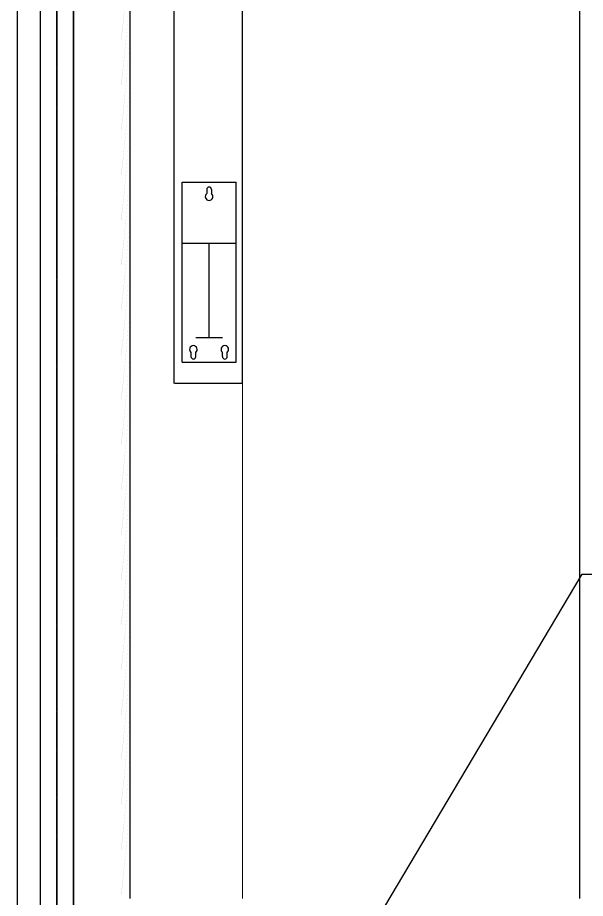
# Model space of a CAD drawing. Header units: millimetres. Extents: x 0 to 420000, y 0 to 297000.
# Drawn here: x 230513 to 231775, y 24450 to 26409 of the extents above; entities that cross this region are included whole.
import ezdxf

# ---------------------------------------------------------------- set-up
doc = ezdxf.new("R2010")
doc.units = ezdxf.units.MM
doc.linetypes.add('CEN', pattern=[62, 60, -1, 0, -1])
doc.linetypes.add('CENTER', pattern=[2, 1.25, -0.25, 0.25, -0.25])
doc.layers.get('Defpoints').update_dxf_attribs({"color": 140})
for name, color, linetype in [('5HAT', 5, 'Continuous'), ('A-외장판넬', 8, 'Continuous'), ('CEN', 1, 'CEN'), ('col', 1, 'Continuous'), ('dim', 7, 'Continuous')]:
    doc.layers.add(name, color=color, linetype=linetype)
for name, color, linetype, lineweight in [('A-ELEV-LIN2', 7, 'Continuous', 25), ('A-ELEV-LIN3', 8, 'Continuous', 18), ('DJ', 7, 'Continuous', 5)]:
    doc.layers.add(name, color=color, linetype=linetype, lineweight=lineweight)

# ---------------------------------------------------------------- blocks, each defined once
blk = doc.blocks.new('FASDFDSAF')
at = {"layer": '5HAT', "color": 4}
for p, q in [((5533641.2, 4897794.2), (5533641.2, 4898194.2)), ((5533641.2, 4898194.2), (5533761.2, 4898194.2)), ((5533761.2, 4897794.2), (5533761.2, 4898194.2)), ((5533696, 4898178), (5533696, 4898168.7)), ((5533706.5, 4898178), (5533706.5, 4898168.7)), ((5533661, 4897806.2), (5533661, 4897815.5)), ((5533671.5, 4897806.2), (5533671.5, 4897815.5)), ((5533731, 4897806.2), (5533731, 4897815.5)), ((5533741.5, 4897806.2), (5533741.5, 4897815.5)), ((5533641.2, 4897794.2), (5533761.2, 4897794.2))]:
    blk.add_line(p, q, dxfattribs=at)
for centre, radius, start, end in [((5533701.2, 4898178), 5.25, 90, 180.0006), ((5533701.2, 4898178), 5.25, 359.9994, 90), ((5533701.2, 4898162), 8.5, 128.1459, 269.9989), ((5533701.2, 4898162), 8.5, 270.0011, 51.8541), ((5533666.2, 4897822.2), 8.5, 90.0011, 231.8541), ((5533666.2, 4897822.2), 8.5, 308.1459, 89.9989), ((5533736.2, 4897822.2), 8.5, 90.0011, 231.8541), ((5533736.2, 4897822.2), 8.5, 308.1459, 89.9989), ((5533666.2, 4897806.2), 5.25, 179.9994, 270), ((5533666.2, 4897806.2), 5.25, 270, 0.0006), ((5533736.2, 4897806.2), 5.25, 179.9994, 270), ((5533736.2, 4897806.2), 5.25, 270, 0.0006)]:
    blk.add_arc(centre, radius, start, end, dxfattribs=at)
blk = doc.blocks.new('OHD-2(단)2500')
at = {"layer": 'A-외장판넬', "ltscale": 50}
blk.add_line((0, 0), (0, -2500, -14.1), dxfattribs=at)
blk = doc.blocks.new('오버헤드도어(저온3)(211208)')
at = {"layer": 'col'}
for points in [[(-250, 2129.8, -0.013757), (-270, 1908.9), (-269.2, 1908.7, 0.012852)], [(-250, 2029.8, -0.013757), (-270, 1808.9), (-269.2, 1808.7, 0.012852)], [(-250, 1929.8, -0.013757), (-270, 1708.9), (-269.2, 1708.7, 0.012852)], [(-250, 1929.8, -0.013757), (-270, 1708.9), (-269.2, 1708.7, 0.012852)], [(-250, 1829.8, -0.013757), (-270, 1608.9), (-269.2, 1608.7, 0.012852)], [(-250, 1829.8, -0.013757), (-270, 1608.9), (-269.2, 1608.7, 0.012852)], [(-250, 1729.8, -0.013757), (-270, 1508.9), (-269.2, 1508.7, 0.012852)], [(-250, 1729.8, -0.013757), (-270, 1508.9), (-269.2, 1508.7, 0.012852)], [(-250, 1629.8, -0.013757), (-270, 1408.9), (-269.2, 1408.7, 0.012852)], [(-250, 1629.8, -0.013757), (-270, 1408.9), (-269.2, 1408.7, 0.012852)], [(-250, 1529.8, -0.013757), (-270, 1308.9), (-269.2, 1308.7, 0.012852)], [(-250, 1429.8, -0.013757), (-270, 1208.9), (-269.2, 1208.7, 0.012852)], [(-250, 1329.8, -0.013757), (-270, 1108.9), (-269.2, 1108.7, 0.012852)], [(-250, 1229.8, -0.013757), (-270, 1008.9), (-269.2, 1008.7, 0.012852)], [(-250, 1129.8, -0.013757), (-270, 908.9), (-269.2, 908.7, 0.012852)], [(-250, 1029.8, -0.013757), (-270, 808.9), (-269.2, 808.7, 0.012852)], [(-250, 929.8, -0.013757), (-270, 708.9), (-269.2, 708.7, 0.012852)], [(-250, 829.8, -0.013757), (-270, 608.9), (-269.2, 608.7, 0.012852)], [(-250, 729.8, -0.013757), (-270, 508.9), (-269.2, 508.7, 0.012852)], [(-250, 629.8, -0.013757), (-270, 408.9), (-269.2, 408.7, 0.012852)], [(-250, 529.8, -0.013757), (-270, 308.9), (-269.2, 308.7, 0.012852)], [(-250, 429.8, -0.013757), (-270, 208.9), (-269.2, 208.7, 0.012852)], [(-250, 329.8, -0.013757), (-270, 108.9), (-269.2, 108.7, 0.012852)], [(-250, 229.8, -0.013757), (-270, 8.9), (-269.2, 8.7, 0.012852)]]:
    blk.add_hatch(color=256, dxfattribs=at).paths.add_polyline_path(points)
at = {"ltscale": 0.002}
blk.add_line((-250, 0), (-250, 2730), dxfattribs=at)
at = {"layer": '5HAT', "color": 6}
for p, q in [((-152, 1144.8), (-152, 2882)), ((0, 1144.8), (0, 2730)), ((0, 1144.8), (-150, 1144.8))]:
    blk.add_line(p, q, dxfattribs=at)
at = {"layer": '5HAT', "color": 0}
for p, q in [((-134.1, 1456.9), (-14.1, 1456.9)), ((-74.1, 1246.9), (-74.1, 1456.9)), ((-44.4, 1246.9), (-103.9, 1246.9))]:
    blk.add_line(p, q, dxfattribs=at)
at = {"layer": 'dim', "lineweight": 0, "ltscale": 0.5}
blk.add_line((0, 0), (0, 2730), dxfattribs=at)
blk.add_blockref('OHD-2(단)2500', (750, 2500))
at = {"layer": '5HAT', "color": 0}
blk.add_blockref('FASDFDSAF', (-5533775.3, -4896601.4), dxfattribs=at)
blk = doc.blocks.new('지하2층')
at = {"layer": 'A-ELEV-LIN2'}
blk.add_line((4800823.8, -402118.7), (4800823.8, -397868.7), dxfattribs=at)
at = {"layer": 'A-ELEV-LIN3'}
for p, q in [((4800873.8, -397745.7), (4800873.8, -402118.7)), ((4800875, -397745.4), (4800875, -402118.7)), ((4800947.6, -397745.4), (4800947.6, -402118.7)), ((4800948.8, -397745.7), (4800948.8, -402118.7))]:
    blk.add_line(p, q, dxfattribs=at)
at = {"layer": 'CEN', "color": 1, "linetype": 'CENTER'}
blk.add_line((4800911.3, -402118.7), (4800911.3, -397739), dxfattribs=at)
at = {"layer": 'DJ', "color": 4}
for p, q in [((4800910.9, -402117.2), (4800910.9, -397771.5)), ((4800911.6, -402117.2), (4800911.6, -397771.5))]:
    blk.add_line(p, q, dxfattribs=at)
blk.add_blockref('오버헤드도어(저온3)(211208)', (4801323.8, -401118.7))

msp = doc.modelspace()

# ---------------------------------------------------------------- linework, layer by layer
at = {"layer": 'Defpoints'}
for p, q in [((231240.2, 24282.4), (231768, 25171.2)), ((231768, 25171.2), (232968.9, 25171.2))]:
    msp.add_line(p, q, dxfattribs=at)

# ---------------------------------------------------------------- block references
msp.add_blockref('지하2층', (-4570311.3, 425568.7))

doc.saveas('drawing.dxf')
